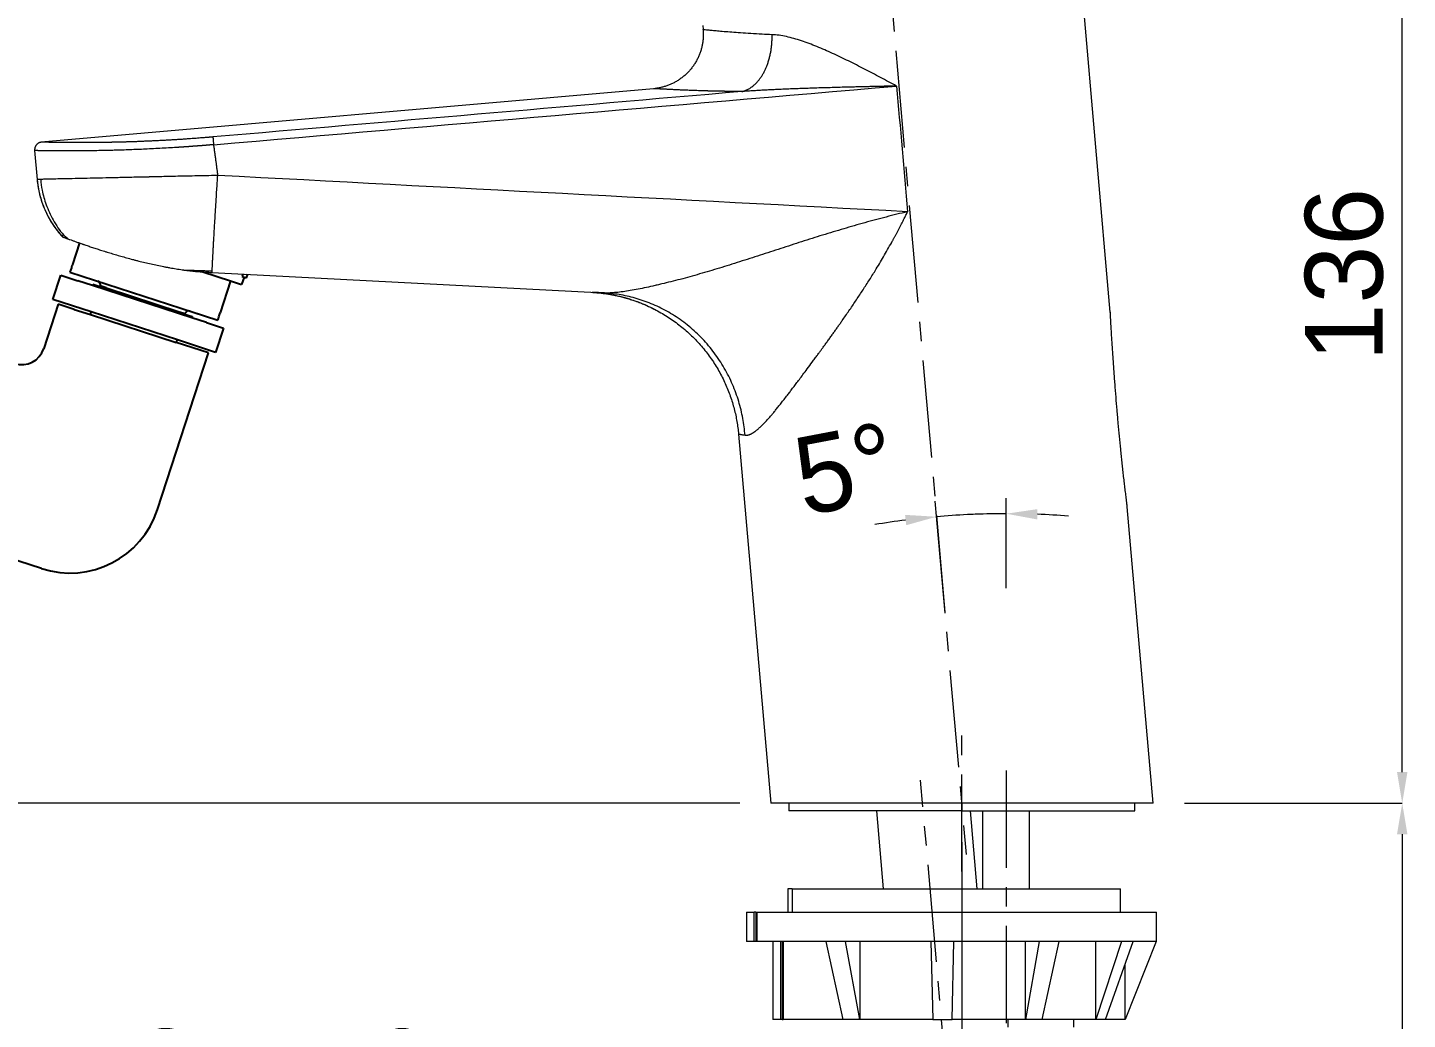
# Model space of a CAD drawing. Extents: x 0 to 790, y 0 to 579.
# Drawn here: x 370.3 to 547.8, y 254.8 to 382.4 of the extents above; entities that cross this region are included whole.
import ezdxf

# ---------------------------------------------------------------- set-up
doc = ezdxf.new("R2010")
doc.units = 0
doc.header["$LTSCALE"] = 10
doc.header["$MEASUREMENT"] = 0
doc.header["$PDMODE"] = 3
doc.header["$PDSIZE"] = -10
doc.linetypes.add('CENTER', pattern=[2, 1.25, -0.25, 0.25, -0.25])
doc.layers.get('0').update_dxf_attribs({"linetype": 'CONTINUOUS'})
doc.layers.get('DEFPOINTS').update_dxf_attribs({"linetype": 'CONTINUOUS'})
for name, color, linetype in [('1', 7, 'CONTINUOUS'), ('BODY', 7, 'CONTINUOUS'), ('THIN', 8, 'CONTINUOUS')]:
    doc.layers.add(name, color=color, linetype=linetype)
doc.styles.add('Daelim Dimension', font='')
doc.styles.get('Daelim Dimension').set_extended_font_data('나눔고딕')
doc.dimstyles.new('DEFAULT', dxfattribs={"dimscale": 2, "dimtxt": 2, "dimasz": 2, "dimexe": 0, "dimexo": 2, "dimgap": 1, "dimtad": 1, "dimdec": 0, "dimzin": 9, "dimdsep": 46, "dimtxsty": 'Daelim Dimension', "dimcen": 0.5, "dimclrd": 5, "dimclre": 5, "dimclrt": 256, "dimadec": 1, "dimazin": 0, "dimtfac": 1, "dimtdec": 0, "dimtix": 1, "dimtmove": 0, "dimatfit": 3, "dimfxl": 1, "dimtolj": 1, "dimtzin": 1, "dimlwd": 9, "dimlwe": 9, "dimarcsym": 0})

# ---------------------------------------------------------------- blocks, each defined once
blk = doc.blocks.new('*D2')
at = {"color": 5, "lineweight": 9, "ltscale": 0.5, "transparency": 16777216}
for p, q in [((323.24, 294.06), (323.24, 241.09)), ((490.51, 277.64), (490.51, 241.09)), ((327.24, 241.09), (486.51, 241.09))]:
    blk.add_line(p, q, dxfattribs=at)
at = {"color": 5, "ltscale": 0.5, "transparency": 16777216}
for points in [[(327.24, 241.76), (327.24, 240.42), (323.24, 241.09)], [(486.51, 241.76), (486.51, 240.42), (490.51, 241.09)]]:
    blk.add_solid(points, dxfattribs=at)
at = {"layer": 'DEFPOINTS', "color": 0, "ltscale": 0.5, "transparency": 16777216}
for p in [(323.24, 298.06), (490.51, 281.64), (490.51, 241.09)]:
    blk.add_point(p, dxfattribs=at)
at = {"color": 7, "ltscale": 0.5, "transparency": 16777216, "insert": (406.88, 248.53), "char_height": 10, "attachment_point": 5, "style": 'Daelim Dimension'}
blk.add_mtext('\\A1;84~167', dxfattribs=at)
blk = doc.blocks.new('*D3')
at = {"color": 5, "lineweight": 9, "ltscale": 0.5, "transparency": 16777216}
for p, q in [((294.47, 302.06), (294.47, 306.06)), ((319.24, 298.06), (294.47, 298.06)), ((294.47, 282.64), (294.47, 298.06)), ((461.92, 282.64), (294.47, 282.64)), ((294.47, 278.64), (294.47, 274.64))]:
    blk.add_line(p, q, dxfattribs=at)
at = {"color": 5, "ltscale": 0.5, "transparency": 16777216}
for points in [[(293.8, 302.06), (295.13, 302.06), (294.47, 298.06)], [(293.8, 278.64), (295.13, 278.64), (294.47, 282.64)]]:
    blk.add_solid(points, dxfattribs=at)
at = {"layer": 'DEFPOINTS', "color": 0, "ltscale": 0.5, "transparency": 16777216}
for p in [(294.47, 298.06), (323.24, 298.06), (465.92, 282.64)]:
    blk.add_point(p, dxfattribs=at)
at = {"color": 7, "ltscale": 0.5, "transparency": 16777216, "insert": (286.82, 290.35), "char_height": 10, "attachment_point": 5, "rotation": 90, "style": 'Daelim Dimension'}
blk.add_mtext('\\A1;15.5', dxfattribs=at)
blk = doc.blocks.new('*D5')
at = {"color": 5, "lineweight": 9, "ltscale": 0.5, "transparency": 16777216}
for p, q in [((506.21, 418.58), (547.13, 418.58)), ((547.13, 286.64), (547.13, 414.58)), ((519.11, 282.64), (547.13, 282.64))]:
    blk.add_line(p, q, dxfattribs=at)
at = {"color": 5, "ltscale": 0.5, "transparency": 16777216}
for points in [[(546.46, 414.58), (547.8, 414.58), (547.13, 418.58)], [(546.46, 286.64), (547.8, 286.64), (547.13, 282.64)]]:
    blk.add_solid(points, dxfattribs=at)
at = {"layer": 'DEFPOINTS', "color": 0, "ltscale": 0.5, "transparency": 16777216}
for p in [(502.21, 418.58), (547.13, 418.58), (515.11, 282.64)]:
    blk.add_point(p, dxfattribs=at)
at = {"color": 7, "ltscale": 0.5, "transparency": 16777216, "insert": (539.68, 350.61), "char_height": 10, "attachment_point": 5, "rotation": 90, "style": 'Daelim Dimension'}
blk.add_mtext('\\A1;136', dxfattribs=at)
blk = doc.blocks.new('*D1')
at = {"color": 5, "lineweight": 9, "ltscale": 0.5, "transparency": 16777216}
for p, q in [((519.11, 282.64), (547.13, 282.64)), ((547.13, 278.64), (547.13, 111.85)), ((519.11, 107.85), (547.13, 107.85))]:
    blk.add_line(p, q, dxfattribs=at)
at = {"color": 5, "ltscale": 0.5, "transparency": 16777216}
for points in [[(546.46, 278.64), (547.8, 278.64), (547.13, 282.64)], [(546.46, 111.85), (547.8, 111.85), (547.13, 107.85)]]:
    blk.add_solid(points, dxfattribs=at)
at = {"layer": 'DEFPOINTS', "color": 0, "ltscale": 0.5, "transparency": 16777216}
for p in [(515.11, 282.64), (515.11, 107.85), (547.13, 107.85)]:
    blk.add_point(p, dxfattribs=at)
at = {"color": 7, "ltscale": 0.5, "transparency": 16777216, "insert": (539.68, 195.24), "char_height": 10, "attachment_point": 5, "rotation": 90, "style": 'Daelim Dimension'}
blk.add_mtext('\\A1;375', dxfattribs=at)
blk = doc.blocks.new('*D6')
at = {"color": 5, "lineweight": 9, "ltscale": 0.5, "transparency": 16777216}
for p, q in [((488.33, 307.09), (487.07, 321.47)), ((496.21, 310.31), (496.21, 321.87))]:
    blk.add_line(p, q, dxfattribs=at)
for start, end in [(92.7763, 95), (92.2271, 92.7729), (90, 92.2237), (85.5492, 87.7729), (97.2271, 99.4508)]:
    blk.add_arc((496.21, 216.96), 102.91, start, end, dxfattribs=at)
at = {"color": 5, "ltscale": 0.5, "transparency": 16777216}
for points in [[(483.19, 319.72), (483.34, 318.39), (487.24, 319.48)], [(500.2, 319.13), (500.22, 320.46), (496.21, 319.87)]]:
    blk.add_solid(points, dxfattribs=at)
at = {"layer": 'DEFPOINTS', "color": 0, "ltscale": 0.5, "transparency": 16777216}
for p in [(493.22, 319.83), (496.21, 306.31), (488.68, 303.1), (488.75, 302.23), (496.21, 287.85)]:
    blk.add_point(p, dxfattribs=at)
at = {"color": 7, "ltscale": 0.5, "transparency": 16777216, "insert": (474.56, 330.6), "char_height": 10, "attachment_point": 2, "rotation": 10.7873, "style": 'Daelim Dimension'}
blk.add_mtext('\\A1;5°', dxfattribs=at)

msp = doc.modelspace()

# ---------------------------------------------------------------- linework, layer by layer
at = {"color": 7, "linetype": 'Continuous', "lineweight": 25}
for p, q in [((377, 354.69), (376.1, 351.9)), ((373.59, 347.41), (374.61, 350.53)), ((374.61, 350.53), (376.8, 349.82)), ((375.79, 350.95), (394.81, 344.77)), ((378.67, 349.21), (376.8, 349.82)), ((396.45, 349.81), (395.12, 345.72)), ((396.45, 349.81), (397.87, 349.35)), ((398.18, 350.3), (397.87, 349.35)), ((397.99, 350.57), (397.93, 350.38)), ((397.93, 350.38), (398.51, 350.19)), ((398.51, 350.19), (398.67, 350.66)), ((380.43, 348.91), (379.67, 349.16)), ((374.29, 346.82), (372.43, 341.11)), ((378.5, 345.82), (373.59, 347.41)), ((376.33, 346.15), (374.29, 346.82)), ((376.33, 346.15), (378.42, 345.47)), ((389.85, 345.85), (389.82, 345.75)), ((389.85, 345.85), (390.61, 345.61)), ((391.24, 345.93), (394.81, 344.77)), ((393.34, 344.45), (391.45, 345.06)), ((393.34, 344.45), (395.53, 343.74)), ((395.53, 343.74), (394.52, 340.62)), ((393.59, 340.54), (389.46, 341.89)), ((394.52, 340.62), (389.61, 342.21)), ((387.06, 320.43), (393.59, 340.54)), ((372.13, 312.82), (347.59, 320.79))]:
    msp.add_line(p, q, dxfattribs=at)
at = {"ltscale": 0.5}
for p, q in [((392.89, 350.96), (396.45, 349.81)), ((391.45, 345.06), (378.67, 349.21)), ((380.43, 348.91), (380.4, 348.81)), ((380.4, 348.81), (389.82, 345.75)), ((380.43, 348.91), (389.85, 345.85)), ((378.42, 345.47), (378.53, 345.81)), ((378.42, 345.47), (389.46, 341.89)), ((389.61, 342.21), (378.53, 345.81)), ((389.46, 341.89), (389.61, 342.21))]:
    msp.add_line(p, q, dxfattribs=at)
at = {"ltscale": 0.4}
for p, q in [((378.72, 349.36), (378.67, 349.21)), ((380.4, 348.81), (378.72, 349.36)), ((389.82, 345.75), (391.5, 345.21)), ((391.5, 345.21), (391.45, 345.06))]:
    msp.add_line(p, q, dxfattribs=at)
at = {"color": 7, "linetype": 'Continuous', "lineweight": 25}
for centre, radius, start, end in [((379.2, 349.31), 0.5, 342, 72), ((391.09, 345.45), 0.5, 72, 162), ((369.58, 342.04), 3, 252, 342), ((375.79, 324.09), 11.85, 252, 342)]:
    msp.add_arc(centre, radius, start, end, dxfattribs=at)
msp.add_open_spline([(376.1, 351.9), (376.03, 351.71), (375.98, 351.54), (375.87, 351.22), (375.83, 351.07), (375.79, 350.95)], degree=3, knots=[0, 0, 0, 0, 0.5, 0.5, 1, 1, 1, 1], dxfattribs=at)
msp.add_open_spline([(394.81, 344.77), (394.89, 345.02), (395, 345.35), (395.12, 345.72)], degree=3, dxfattribs=at)
at = {"layer": '1', "color": 7, "linetype": 'Continuous', "lineweight": 18}
for p, q in [((509.58, 345.77), (505.98, 386.92)), ((457.17, 382.65), (457.22, 382.12)), ((450.85, 374.53), (372.1, 367.64)), ((371.24, 366.56), (371.57, 362.85)), ((371.57, 362.85), (371.57, 362.85)), ((374.83, 355.47), (374.93, 355.79)), ((374.83, 355.47), (374.83, 355.47)), ((394.07, 350.9), (444.4, 348.26)), ((461.77, 330.11), (465.92, 282.64)), ((515.11, 282.64), (511.77, 320.75)), ((515.11, 282.64), (465.92, 282.64)), ((468.26, 282.64), (468.26, 281.64)), ((512.76, 281.64), (512.76, 282.64)), ((490.51, 281.64), (468.26, 281.64)), ((480.43, 271.64), (479.56, 281.64)), ((490.51, 281.64), (512.76, 281.64)), ((492.48, 271.64), (491.6, 281.64)), ((493.21, 271.64), (493.21, 281.64)), ((499.21, 271.64), (499.21, 281.64)), ((468.65, 271.64), (468.1, 271.64)), ((468.1, 271.64), (468.1, 268.64)), ((468.65, 271.64), (510.91, 271.64)), ((510.91, 268.64), (510.91, 271.64)), ((462.8, 268.64), (463.8, 268.64)), ((462.8, 268.64), (462.8, 264.84)), ((464.01, 268.64), (463.8, 268.64)), ((464.01, 268.64), (464.14, 268.64)), ((464.01, 268.64), (464.01, 264.84)), ((464.14, 268.64), (515.51, 268.64)), ((515.51, 264.84), (515.51, 268.64)), ((463.8, 264.84), (462.8, 264.84)), ((464.01, 264.84), (463.8, 264.84)), ((464.14, 264.84), (464.01, 264.84)), ((472.98, 264.84), (464.14, 264.84)), ((466.2, 264.84), (466.2, 254.84)), ((467.38, 264.84), (467.38, 254.84)), ((472.98, 264.84), (475.2, 254.84)), ((475.55, 264.84), (473.02, 264.84)), ((477.36, 254.84), (475.55, 264.84)), ((486.51, 264.84), (475.55, 264.84)), ((477.36, 264.84), (477.36, 254.84)), ((486.51, 264.84), (486.76, 254.84)), ((489.48, 264.84), (486.55, 264.84)), ((489.26, 254.84), (489.48, 264.84)), ((500.44, 264.84), (489.48, 264.84)), ((498.66, 254.84), (498.66, 264.84)), ((500.44, 264.84), (498.66, 254.84)), ((503.01, 264.84), (500.48, 264.84)), ((500.83, 254.84), (503.01, 264.84)), ((511.04, 264.84), (503.01, 264.84)), ((511.04, 264.84), (507.71, 254.84)), ((507.71, 254.84), (507.71, 264.84)), ((508.96, 254.84), (512.53, 264.84)), ((512.53, 264.84), (511.06, 264.84)), ((515.47, 264.84), (511.48, 254.84)), ((515.47, 264.84), (512.53, 264.84)), ((515.47, 264.84), (515.47, 264.83)), ((515.51, 264.84), (515.47, 264.84)), ((511.48, 254.84), (511.48, 261.9)), ((467.2, 254.84), (466.2, 254.84)), ((467.38, 254.84), (467.2, 254.84)), ((467.38, 254.84), (467.51, 254.84)), ((475.2, 254.84), (467.51, 254.84)), ((477.36, 254.84), (475.2, 254.84)), ((486.76, 254.84), (477.36, 254.84)), ((486.76, 254.84), (489.26, 254.84)), ((498.66, 254.84), (489.26, 254.84)), ((500.83, 254.84), (498.66, 254.84)), ((507.71, 254.84), (500.83, 254.84)), ((504.91, 253.84), (504.91, 254.84)), ((508.96, 254.84), (507.71, 254.84)), ((511.48, 254.84), (508.96, 254.84))]:
    msp.add_line(p, q, dxfattribs=at)
at = {"layer": '1', "color": 7, "linetype": 'Continuous', "lineweight": 13}
for p, q in [((490.51, 282.64), (490.51, 281.64)), ((468.65, 271.64), (468.65, 268.64)), ((463.8, 264.84), (463.8, 268.64)), ((464.14, 268.64), (464.14, 264.84)), ((467.2, 254.84), (467.2, 264.84)), ((467.51, 264.84), (467.51, 254.84)), ((496.41, 254.84), (496.41, 253.84))]:
    msp.add_line(p, q, dxfattribs=at)
at = {"layer": '1', "color": 7, "linetype": 'Continuous', "lineweight": 18}
for centre, major_axis, ratio, start_param, end_param in [((487.98, 196.25), (-15.45, 68.49), 0.331403, 6.261852, 6.263195), ((488.02, 195.76), (-0.01, 69.17), 0.398494, 0.053043, 0.054374), ((487.98, 195.93), (15.51, 68.82), 0.33063, 0.127548, 0.128881), ((488.89, 198.7), (23.77, 66.1), 0.181046, 0.119266, 0.120626)]:
    msp.add_ellipse(centre, major_axis=major_axis, ratio=ratio, start_param=start_param, end_param=end_param, dxfattribs=at)
for points, weights in [([(457.22, 382.12), (457.57, 378.03), (454.94, 374.89), (450.85, 374.53)], [1.17157295871, 0.94280902122, 0.942809013763, 1.17157293634]), ([(372.15, 367.65), (371.57, 367.6), (371.19, 367.15), (371.24, 366.56)], [1.17119826855, 0.942827498289, 0.942933960091, 1.17151765395]), ([(442.89, 348.34), (445.15, 348.22), (447.41, 347.72), (449.57, 346.82)], [1.13878161969, 1.09259700806, 1.05793959842, 1.03480939078]), ([(445.38, 348.18), (445.29, 348.19), (445.21, 348.2), (445.12, 348.21)], [1.12015390436, 1.12188274371, 1.12363023968, 1.12539639224]), ([(445.38, 348.18), (445.29, 348.19), (445.21, 348.2), (445.12, 348.21)], [1.12015684135, 1.12188570051, 1.12363321624, 1.12539938856]), ([(449.71, 346.75), (456.79, 343.72), (461.12, 337.51), (461.77, 330.11)], [1.03331723742, 0.965444384989, 1.00127289979, 1.14080278181])]:
    msp.add_rational_spline(points, weights, degree=3, dxfattribs=at)
at = {"layer": '1', "color": 7, "linetype": 'Continuous', "lineweight": 13}
for points, knots in [([(466.08, 381.47), (465.65, 381.49), (464.7, 381.53), (463.34, 381.61), (462.03, 381.69), (460.88, 381.78), (459.89, 381.86), (459.05, 381.93), (458.37, 382), (457.84, 382.05), (457.46, 382.09), (457.26, 382.11), (457.22, 382.12), (457.22, 382.12)], [0, 0, 0, 0, 0.078692, 0.178183, 0.274917, 0.369672, 0.463225, 0.556142, 0.647954, 0.738463, 0.829937, 0.923057, 1, 1, 1, 1]), ([(482.1, 374.87), (481.75, 375.05), (481.41, 375.24), (480.72, 375.6), (480.37, 375.79), (479.34, 376.33), (478.65, 376.7), (477.28, 377.4), (476.59, 377.75), (475.22, 378.43), (474.54, 378.75), (473.53, 379.22), (473.19, 379.37), (472.52, 379.67), (472.18, 379.81), (471.52, 380.08), (471.18, 380.21), (470.52, 380.46), (470.19, 380.57), (469.54, 380.79), (469.21, 380.89), (468.57, 381.07), (468.25, 381.15), (467.61, 381.29), (467.3, 381.35), (466.68, 381.43), (466.38, 381.46), (466.08, 381.47)], [0, 0, 0, 0, 0.0625, 0.0625, 0.125, 0.125, 0.25, 0.25, 0.375, 0.375, 0.5, 0.5, 0.5625, 0.5625, 0.625, 0.625, 0.6875, 0.6875, 0.75, 0.75, 0.8125, 0.8125, 0.875, 0.875, 0.9375, 0.9375, 1, 1, 1, 1]), ([(462.21, 374.16), (462.18, 374.16), (462.13, 374.16), (462.06, 374.16), (461.99, 374.16), (461.92, 374.16), (461.85, 374.16), (461.78, 374.16), (461.71, 374.16), (461.64, 374.16), (461.57, 374.16), (461.5, 374.16), (461.43, 374.16), (461.36, 374.16), (461.3, 374.17), (461.23, 374.17), (461.16, 374.17), (461.09, 374.17), (461.02, 374.17), (460.95, 374.17), (460.89, 374.17), (460.82, 374.17), (460.75, 374.17), (460.68, 374.17), (460.62, 374.17), (460.55, 374.18), (460.48, 374.18), (460.42, 374.18), (460.35, 374.18), (460.29, 374.18), (460.22, 374.18), (460.16, 374.18), (460.09, 374.18), (460.02, 374.18), (459.96, 374.19), (459.89, 374.19), (459.83, 374.19), (459.77, 374.19), (459.7, 374.19), (459.64, 374.19), (459.57, 374.19), (459.51, 374.19), (459.45, 374.19), (459.38, 374.2), (459.32, 374.2), (459.26, 374.2), (459.2, 374.2), (459.13, 374.2), (459.07, 374.2), (459.01, 374.2), (458.95, 374.21), (458.89, 374.21), (458.82, 374.21), (458.76, 374.21), (458.7, 374.21), (458.64, 374.21), (458.58, 374.21), (458.52, 374.22), (458.46, 374.22), (458.4, 374.22), (458.34, 374.22), (458.28, 374.22), (458.22, 374.22), (458.16, 374.22), (458.1, 374.23), (458.04, 374.23), (457.98, 374.23), (457.92, 374.23), (457.87, 374.23), (457.81, 374.23), (457.75, 374.24), (457.69, 374.24), (457.64, 374.24), (457.58, 374.24), (457.52, 374.24), (457.46, 374.24), (457.29, 374.25), (457, 374.26), (456.61, 374.27), (456.23, 374.28), (455.88, 374.29), (455.56, 374.31), (455.26, 374.32), (454.98, 374.33), (454.7, 374.34), (454.43, 374.35), (454.17, 374.36), (453.92, 374.37), (453.68, 374.38), (453.45, 374.4), (453.22, 374.41), (453.01, 374.42), (452.8, 374.43), (452.6, 374.44), (452.42, 374.45), (452.24, 374.46), (452.07, 374.46), (451.91, 374.47), (451.77, 374.48), (451.61, 374.49), (451.45, 374.5), (451.29, 374.51), (451.16, 374.51), (451.08, 374.52), (451.03, 374.52), (451.01, 374.52), (450.99, 374.52), (450.98, 374.52), (450.96, 374.53), (450.95, 374.53), (450.94, 374.53), (450.92, 374.53), (450.91, 374.53), (450.9, 374.53), (450.89, 374.53), (450.88, 374.53), (450.88, 374.53), (450.87, 374.53), (450.86, 374.53), (450.86, 374.53), (450.86, 374.53), (450.85, 374.53), (450.85, 374.53), (450.85, 374.53), (450.85, 374.53)], [0, 0, 0, 0, 0.003407, 0.006813, 0.010218, 0.013621, 0.017023, 0.020424, 0.023823, 0.027222, 0.030619, 0.034016, 0.037411, 0.040805, 0.044199, 0.047591, 0.050982, 0.054373, 0.057762, 0.061151, 0.064539, 0.067926, 0.071312, 0.074697, 0.078082, 0.081466, 0.08485, 0.088233, 0.091615, 0.094996, 0.098378, 0.101758, 0.105138, 0.108518, 0.111897, 0.115276, 0.118654, 0.122033, 0.12541, 0.128788, 0.132165, 0.135542, 0.138919, 0.142296, 0.145672, 0.149049, 0.152425, 0.155801, 0.159178, 0.162554, 0.16593, 0.169307, 0.172683, 0.17606, 0.179436, 0.182813, 0.186191, 0.189568, 0.192946, 0.196324, 0.199702, 0.20308, 0.206459, 0.209839, 0.213219, 0.216599, 0.21998, 0.223361, 0.226743, 0.230126, 0.233509, 0.236892, 0.240277, 0.243662, 0.247048, 0.250434, 0.253822, 0.278168, 0.302496, 0.326816, 0.351139, 0.371849, 0.39253, 0.413189, 0.433834, 0.454472, 0.475111, 0.495756, 0.516638, 0.537504, 0.558361, 0.579215, 0.600073, 0.620943, 0.642105, 0.663227, 0.684318, 0.705384, 0.726435, 0.747477, 0.778972, 0.810458, 0.841959, 0.873501, 0.879829, 0.886154, 0.892479, 0.898802, 0.905124, 0.911446, 0.917767, 0.924088, 0.930409, 0.936731, 0.943052, 0.949375, 0.955698, 0.962022, 0.968347, 0.974674, 0.981002, 0.987333, 0.993665, 1, 1, 1, 1]), ([(482.1, 374.87), (482.02, 374.87), (481.86, 374.86), (481.62, 374.86), (481.37, 374.85), (481.13, 374.85), (480.89, 374.84), (480.64, 374.84), (480.4, 374.83), (480.15, 374.82), (479.91, 374.82), (479.66, 374.81), (479.42, 374.81), (479.17, 374.8), (478.92, 374.8), (478.67, 374.79), (478.36, 374.78), (477.98, 374.77), (477.5, 374.76), (476.97, 374.75), (476.39, 374.73), (475.77, 374.72), (474.99, 374.7), (474.07, 374.67), (473.06, 374.64), (472.1, 374.62), (471.19, 374.59), (470.46, 374.56), (469.88, 374.54), (469.46, 374.53), (469.05, 374.51), (468.64, 374.5), (468.24, 374.48), (467.85, 374.47), (467.46, 374.45), (467.08, 374.43), (466.71, 374.42), (466.34, 374.4), (465.98, 374.38), (465.63, 374.36), (465.28, 374.35), (464.94, 374.33), (464.61, 374.31), (464.29, 374.29), (463.97, 374.27), (463.66, 374.26), (463.35, 374.24), (463.06, 374.22), (462.77, 374.2), (462.48, 374.18), (462.3, 374.16), (462.21, 374.16)], [0, 0, 0, 0, 0.012123, 0.02427, 0.03644, 0.048632, 0.060848, 0.073087, 0.085349, 0.097634, 0.109942, 0.122274, 0.134628, 0.147006, 0.159406, 0.17183, 0.184277, 0.205984, 0.230077, 0.256557, 0.285423, 0.316674, 0.350312, 0.403425, 0.454115, 0.502382, 0.548226, 0.591647, 0.613174, 0.634358, 0.655199, 0.675696, 0.695851, 0.715663, 0.735131, 0.754257, 0.77304, 0.791479, 0.809576, 0.82733, 0.844741, 0.861809, 0.878534, 0.894917, 0.910957, 0.926654, 0.942008, 0.95702, 0.971689, 0.986016, 1, 1, 1, 1]), ([(394.18, 368.32), (394.18, 368.31), (394.18, 368.3), (394.18, 368.26), (394.18, 368.24), (394.18, 368.18), (394.19, 368.15), (394.19, 368.08), (394.19, 368.03), (394.2, 367.94), (394.2, 367.89), (394.21, 367.79), (394.22, 367.74), (394.23, 367.62), (394.23, 367.56), (394.24, 367.45), (394.25, 367.39), (394.25, 367.32)], [0, 0, 0, 0, 0.125, 0.125, 0.25, 0.25, 0.375, 0.375, 0.5, 0.5, 0.625, 0.625, 0.75, 0.75, 0.875, 0.875, 1, 1, 1, 1]), ([(394.25, 367.32), (394.23, 367.32), (394.18, 367.32), (394.1, 367.31), (394.02, 367.31), (393.95, 367.3), (393.87, 367.29), (393.79, 367.29), (393.72, 367.28), (393.64, 367.27), (393.56, 367.27), (393.49, 367.26), (393.41, 367.25), (393.33, 367.25), (393.26, 367.24), (393.18, 367.24), (393.1, 367.23), (393.03, 367.22), (392.95, 367.22), (392.87, 367.21), (392.79, 367.2), (392.72, 367.2), (392.64, 367.19), (392.56, 367.19), (392.49, 367.18), (392.41, 367.17), (392.33, 367.17), (392.25, 367.16), (392.18, 367.16), (392.1, 367.15), (392.02, 367.14), (391.95, 367.14), (391.87, 367.13), (391.79, 367.13), (391.71, 367.12), (391.64, 367.12), (391.56, 367.11), (391.48, 367.1), (391.4, 367.1), (391.33, 367.09), (391.25, 367.09), (391.17, 367.08), (391.09, 367.08), (391.02, 367.07), (390.94, 367.06), (390.86, 367.06), (390.78, 367.05), (390.71, 367.05), (390.63, 367.04), (390.55, 367.04), (390.47, 367.03), (390.4, 367.03), (390.32, 367.02), (390.24, 367.02), (390.16, 367.01), (390.08, 367.01), (390.01, 367), (389.93, 367), (389.85, 366.99), (389.44, 366.96), (388.7, 366.92), (387.63, 366.86), (386.54, 366.8), (385.5, 366.75), (384.49, 366.7), (383.5, 366.67), (382.49, 366.63), (381.59, 366.61), (380.74, 366.58), (379.92, 366.57), (378.97, 366.55), (378.13, 366.54), (377.43, 366.53), (376.92, 366.53), (376.47, 366.52), (376.06, 366.52), (375.71, 366.52), (375.4, 366.52), (375.02, 366.52), (374.6, 366.52), (374.12, 366.53), (373.7, 366.53), (373.33, 366.53), (372.94, 366.54), (372.57, 366.54), (372.21, 366.55), (371.92, 366.55), (371.75, 366.55), (371.66, 366.56), (371.63, 366.56), (371.6, 366.56), (371.58, 366.56), (371.55, 366.56), (371.53, 366.56), (371.51, 366.56), (371.49, 366.56), (371.46, 366.56), (371.44, 366.56), (371.43, 366.56), (371.41, 366.56), (371.39, 366.56), (371.38, 366.56), (371.36, 366.56), (371.35, 366.56), (371.33, 366.56), (371.32, 366.56), (371.31, 366.56), (371.3, 366.56), (371.29, 366.56), (371.28, 366.56), (371.27, 366.56), (371.27, 366.56), (371.26, 366.56), (371.26, 366.56), (371.25, 366.56), (371.25, 366.56), (371.25, 366.56), (371.24, 366.56), (371.24, 366.56), (371.24, 366.56)], [0, 0, 0, 0, 0.00211, 0.00422, 0.006333, 0.008447, 0.010562, 0.012678, 0.014796, 0.016915, 0.019036, 0.021158, 0.023282, 0.025406, 0.027533, 0.02966, 0.031789, 0.03392, 0.036052, 0.038185, 0.04032, 0.042456, 0.044593, 0.046732, 0.048872, 0.051014, 0.053157, 0.055301, 0.057447, 0.059594, 0.061742, 0.063892, 0.066044, 0.068197, 0.070351, 0.072506, 0.074663, 0.076822, 0.078982, 0.081143, 0.083305, 0.085469, 0.087635, 0.089801, 0.09197, 0.094139, 0.09631, 0.098483, 0.100656, 0.102831, 0.105008, 0.107186, 0.109365, 0.111546, 0.113728, 0.115912, 0.118097, 0.120284, 0.122471, 0.124661, 0.154806, 0.185663, 0.217231, 0.249511, 0.278406, 0.308898, 0.340986, 0.374671, 0.397573, 0.426102, 0.460257, 0.500037, 0.522629, 0.543658, 0.563127, 0.581034, 0.59738, 0.612164, 0.625387, 0.652313, 0.678287, 0.70331, 0.727382, 0.750504, 0.782708, 0.814246, 0.845119, 0.875327, 0.879407, 0.883483, 0.887555, 0.891623, 0.895687, 0.899748, 0.903804, 0.907857, 0.911905, 0.91595, 0.919991, 0.924028, 0.928062, 0.932091, 0.936116, 0.940138, 0.944156, 0.94817, 0.95218, 0.956186, 0.960188, 0.964187, 0.968181, 0.972172, 0.976159, 0.980142, 0.984121, 0.988097, 0.992068, 0.996036, 1, 1, 1, 1]), ([(372.01, 362.86), (372.01, 362.86), (372, 362.86), (371.98, 362.86), (371.95, 362.86), (371.92, 362.86), (371.9, 362.86), (371.87, 362.86), (371.85, 362.86), (371.83, 362.86), (371.81, 362.86), (371.78, 362.86), (371.77, 362.86), (371.75, 362.86), (371.73, 362.86), (371.71, 362.86), (371.7, 362.86), (371.68, 362.86), (371.67, 362.85), (371.65, 362.85), (371.64, 362.85), (371.63, 362.85), (371.62, 362.85), (371.61, 362.85), (371.6, 362.85), (371.6, 362.85), (371.59, 362.85), (371.58, 362.85), (371.58, 362.85), (371.57, 362.85), (371.57, 362.85), (371.57, 362.85), (371.57, 362.85), (371.57, 362.85)], [0, 0, 0, 0, 0.010258, 0.0437, 0.07711, 0.110489, 0.143837, 0.177154, 0.21044, 0.243695, 0.276919, 0.310112, 0.343274, 0.376404, 0.409504, 0.442573, 0.47561, 0.508617, 0.541593, 0.574537, 0.607451, 0.640334, 0.673186, 0.706006, 0.738796, 0.771555, 0.804283, 0.83698, 0.869646, 0.902281, 0.934885, 0.967458, 1, 1, 1, 1]), ([(394.79, 363.37), (394.26, 363.35), (393.75, 363.34), (392.76, 363.32), (392.29, 363.31), (391.38, 363.29), (390.95, 363.29), (390.13, 363.27), (389.74, 363.26), (389, 363.24), (388.66, 363.24), (388, 363.22), (387.69, 363.21), (387.12, 363.2), (386.85, 363.19), (386.48, 363.19), (386.36, 363.18), (386.19, 363.18), (386.1, 363.18), (386.01, 363.18), (385.96, 363.17), (385.94, 363.17), (385.92, 363.17), (385.92, 363.17), (385.92, 363.17), (385.91, 363.17), (385.91, 363.17), (385.91, 363.17), (385.91, 363.17), (385.91, 363.17), (385.91, 363.17), (385.15, 363.16), (384.42, 363.14), (383.03, 363.11), (382.37, 363.09), (381.12, 363.07), (380.53, 363.05), (379.69, 363.03), (379.42, 363.03), (379.02, 363.02), (378.83, 363.02), (378.61, 363.01), (378.5, 363.01), (378.45, 363.01), (378.42, 363.01), (378.41, 363.01), (378.4, 363.01), (378.4, 363.01), (378.4, 363.01), (378.4, 363.01), (378.4, 363.01), (378.4, 363.01), (377.83, 362.99), (377.3, 362.98), (376.31, 362.96), (375.84, 362.95), (374.99, 362.93), (374.59, 362.92), (373.88, 362.91), (373.56, 362.9), (372.99, 362.89), (372.74, 362.88), (372.32, 362.87), (372.15, 362.87), (372.01, 362.86)], [0, 0, 0, 0, 0.035802, 0.035802, 0.071604, 0.071604, 0.107406, 0.107406, 0.143207, 0.143207, 0.179009, 0.179009, 0.214811, 0.214811, 0.250613, 0.250613, 0.268514, 0.268514, 0.277465, 0.28194, 0.284177, 0.285296, 0.285856, 0.286135, 0.286275, 0.286345, 0.28638, 0.286397, 0.286406, 0.286406, 0.286415, 0.286415, 0.358019, 0.358019, 0.429622, 0.429622, 0.501226, 0.501226, 0.537028, 0.537028, 0.554929, 0.563879, 0.568355, 0.570592, 0.571711, 0.572271, 0.57255, 0.57269, 0.57276, 0.572795, 0.572795, 0.57283, 0.57283, 0.644434, 0.644434, 0.716037, 0.716037, 0.787641, 0.787641, 0.859245, 0.859245, 0.930849, 0.930849, 1, 1, 1, 1]), ([(483.51, 358.7), (482.6, 358.49), (481.68, 358.26), (479.85, 357.79), (478.94, 357.54), (477.11, 357.04), (476.2, 356.78), (474.39, 356.24), (473.48, 355.97), (471.68, 355.41), (470.78, 355.12), (468.98, 354.55), (468.09, 354.26), (466.31, 353.68), (465.42, 353.39), (463.66, 352.82), (462.78, 352.54), (461.04, 351.99), (460.17, 351.71), (458.46, 351.19), (457.61, 350.94), (455.93, 350.46), (455.1, 350.23), (453.88, 349.9), (453.48, 349.8), (452.68, 349.6), (452.09, 349.46), (451.51, 349.32), (451.13, 349.23), (450.56, 349.1), (450.01, 348.98), (449.29, 348.83), (448.94, 348.77), (448.26, 348.64), (447.93, 348.58), (447.29, 348.48), (446.99, 348.43), (446.39, 348.35), (446.11, 348.32), (445.57, 348.28), (445.32, 348.26), (445.03, 348.25), (444.98, 348.25), (444.93, 348.25)], [0, 0, 0, 0, 0.06408, 0.06408, 0.12816, 0.12816, 0.19224, 0.19224, 0.25632, 0.25632, 0.3204, 0.3204, 0.38448, 0.38448, 0.44856, 0.44856, 0.51264, 0.51264, 0.57672, 0.57672, 0.6408, 0.6408, 0.70488, 0.70488, 0.73692, 0.73692, 0.76896, 0.78498, 0.78498, 0.801, 0.83304, 0.83304, 0.86508, 0.86508, 0.89712, 0.89712, 0.92916, 0.92916, 0.9612, 0.9612, 0.99324, 0.99324, 1, 1, 1, 1]), ([(462.61, 329.97), (462.61, 329.97), (462.62, 329.97), (462.64, 329.97), (462.65, 329.97), (462.67, 329.97), (462.68, 329.96), (462.69, 329.96), (462.71, 329.96), (462.72, 329.96), (462.74, 329.96), (462.75, 329.96), (462.77, 329.96), (462.79, 329.96), (462.8, 329.96), (462.82, 329.97), (462.83, 329.97), (462.85, 329.97), (462.87, 329.97), (462.88, 329.97), (462.9, 329.98), (462.91, 329.98), (462.93, 329.98), (462.95, 329.98), (462.96, 329.99), (462.98, 329.99), (463, 330), (463.02, 330), (463.03, 330), (463.05, 330.01), (463.07, 330.01), (463.09, 330.02), (463.1, 330.03), (463.12, 330.03), (463.14, 330.04), (463.16, 330.04), (463.18, 330.05), (463.19, 330.06), (463.21, 330.07), (463.23, 330.07), (463.25, 330.08), (463.27, 330.09), (463.29, 330.1), (463.31, 330.11), (463.33, 330.12), (463.35, 330.12), (463.37, 330.13), (463.46, 330.18), (463.63, 330.28), (463.89, 330.45), (464.17, 330.67), (464.48, 330.94), (464.81, 331.25), (465.17, 331.62), (465.58, 332.06), (465.96, 332.49), (466.31, 332.91), (466.63, 333.31), (466.98, 333.74), (467.35, 334.21), (467.74, 334.71), (468.12, 335.2), (468.48, 335.67), (468.82, 336.12), (469.2, 336.62), (469.61, 337.16), (470.08, 337.79), (470.63, 338.52), (471.15, 339.22), (471.59, 339.82), (471.9, 340.25), (472.19, 340.64), (472.44, 340.98), (472.66, 341.28), (472.84, 341.53), (472.99, 341.73), (473.18, 341.99), (473.42, 342.33), (473.72, 342.75), (474.02, 343.16), (474.3, 343.56), (474.58, 343.96), (474.85, 344.34), (475.32, 345), (475.98, 345.95), (476.84, 347.22), (477.68, 348.5), (478.52, 349.8), (479.26, 350.97), (479.89, 352.02), (480.42, 352.92), (480.95, 353.84), (481.32, 354.5), (481.54, 354.89), (481.61, 355.02), (481.68, 355.15), (481.76, 355.29), (481.83, 355.43), (481.91, 355.57), (481.99, 355.72), (482.07, 355.88), (482.16, 356.03), (482.24, 356.2), (482.33, 356.36), (482.42, 356.53), (482.51, 356.71), (482.6, 356.89), (482.7, 357.07), (482.8, 357.26), (482.89, 357.45), (482.99, 357.65), (483.09, 357.85), (483.2, 358.06), (483.3, 358.27), (483.41, 358.49), (483.48, 358.63), (483.51, 358.7)], [0, 0, 0, 0, 0.001253, 0.002509, 0.003766, 0.005025, 0.006287, 0.00755, 0.008815, 0.010083, 0.011352, 0.012623, 0.013897, 0.015172, 0.01645, 0.01773, 0.019012, 0.020296, 0.021582, 0.02287, 0.024161, 0.025453, 0.026748, 0.028045, 0.029344, 0.030646, 0.031949, 0.033255, 0.034563, 0.035874, 0.037186, 0.038501, 0.039819, 0.041138, 0.04246, 0.043784, 0.045111, 0.04644, 0.047771, 0.049105, 0.050441, 0.051779, 0.05312, 0.054463, 0.055809, 0.057157, 0.058508, 0.059861, 0.075716, 0.092205, 0.109348, 0.127164, 0.14579, 0.165677, 0.186858, 0.209346, 0.224561, 0.240665, 0.25766, 0.275541, 0.294307, 0.313974, 0.32875, 0.3446, 0.361522, 0.379515, 0.3999, 0.42414, 0.452258, 0.467345, 0.480973, 0.493135, 0.503829, 0.513051, 0.5208, 0.527075, 0.531876, 0.544955, 0.557699, 0.570107, 0.582176, 0.593906, 0.605296, 0.616347, 0.652629, 0.688988, 0.725404, 0.761867, 0.798363, 0.822869, 0.847466, 0.872152, 0.896923, 0.900193, 0.903573, 0.907064, 0.910665, 0.914377, 0.918199, 0.922132, 0.926175, 0.930328, 0.934592, 0.938965, 0.943448, 0.948042, 0.952745, 0.957558, 0.96248, 0.967512, 0.972654, 0.977904, 0.983265, 0.988734, 0.994313, 1, 1, 1, 1]), ([(461.77, 330.11), (461.77, 330.11), (461.77, 330.11), (461.82, 330.1), (461.9, 330.09), (462.02, 330.07), (462.18, 330.04), (462.38, 330.01), (462.53, 329.99), (462.61, 329.97)], [0, 0, 0, 0, 0.110846, 0.259674, 0.408618, 0.557676, 0.706843, 0.856024, 1, 1, 1, 1])]:
    msp.add_open_spline(points, degree=3, knots=knots, dxfattribs=at)
for points, weights in [([(462.21, 374.16), (464.64, 374.71), (466.19, 377.69), (466.08, 381.47)], [1.13161551796, 0.943690534316, 0.957009674608, 1.17157293884]), ([(462.61, 329.97), (461.83, 339.96), (455.07, 347.16), (445.38, 348.18)], [1.14080288015, 0.960220388213, 0.953338372216, 1.12015683216])]:
    msp.add_rational_spline(points, weights, degree=3, dxfattribs=at)
for points in [[(394.25, 367.32), (423.53, 369.84), (452.82, 372.35), (482.1, 374.87)], [(482.1, 374.87), (482.57, 369.48), (483.04, 364.09), (483.51, 358.7)], [(462.21, 374.16), (439.53, 372.21), (416.85, 370.26), (394.18, 368.32)], [(483.51, 358.7), (453.94, 360.26), (424.37, 361.81), (394.79, 363.37)]]:
    msp.add_open_spline(points, degree=3, dxfattribs=at)
at = {"layer": '1', "color": 7, "linetype": 'Continuous', "lineweight": 18}
for points, knots in [([(394.18, 368.32), (394.15, 368.31), (394.1, 368.31), (394.03, 368.3), (393.96, 368.3), (393.88, 368.29), (393.81, 368.28), (393.73, 368.28), (393.66, 368.27), (393.59, 368.27), (393.51, 368.26), (393.44, 368.25), (393.36, 368.25), (393.23, 368.24), (393.03, 368.22), (392.73, 368.2), (392.38, 368.17), (392.04, 368.14), (391.74, 368.12), (391.44, 368.1), (391.08, 368.07), (390.69, 368.05), (390.35, 368.02), (390.1, 368.01), (389.9, 367.99), (389.7, 367.98), (389.46, 367.97), (389.17, 367.95), (388.88, 367.93), (388.63, 367.92), (388.39, 367.9), (388.15, 367.89), (387.91, 367.88), (387.64, 367.86), (387.34, 367.85), (387.08, 367.83), (386.9, 367.82), (386.79, 367.82), (386.66, 367.81), (386.53, 367.81), (386.36, 367.8), (386.15, 367.79), (385.9, 367.78), (385.65, 367.77), (385.38, 367.76), (385.11, 367.74), (384.84, 367.73), (384.58, 367.72), (384.31, 367.71), (383.95, 367.7), (383.62, 367.69), (383.34, 367.68), (383.19, 367.68), (383.05, 367.67), (382.91, 367.67), (382.78, 367.67), (382.65, 367.66), (382.49, 367.66), (382.28, 367.65), (382.09, 367.65), (381.93, 367.64), (381.84, 367.64), (381.75, 367.64), (381.67, 367.64), (381.6, 367.64), (381.54, 367.63), (381.48, 367.63), (381.42, 367.63), (381.37, 367.63), (381.3, 367.63), (381.24, 367.63), (381.17, 367.63), (381.09, 367.62), (381, 367.62), (380.9, 367.62), (380.81, 367.62), (380.72, 367.62), (380.61, 367.62), (380.46, 367.61), (380.24, 367.61), (380, 367.61), (379.81, 367.6), (379.69, 367.6), (379.61, 367.6), (379.51, 367.6), (379.42, 367.6), (379.32, 367.6), (379.22, 367.6), (379.1, 367.6), (378.96, 367.59), (378.8, 367.59), (378.66, 367.59), (378.54, 367.59), (378.43, 367.59), (378.3, 367.59), (378.16, 367.59), (378, 367.59), (377.73, 367.59), (377.43, 367.59), (377.15, 367.59), (376.97, 367.59), (376.85, 367.59), (376.73, 367.59), (376.62, 367.59), (376.52, 367.59), (376.4, 367.59), (376.26, 367.59), (376.1, 367.59), (375.94, 367.59), (375.75, 367.59), (375.51, 367.59), (375.24, 367.59), (374.98, 367.6), (374.74, 367.6), (374.51, 367.6), (374.33, 367.6), (374.19, 367.61), (374.11, 367.61), (374.01, 367.61), (373.83, 367.61), (373.56, 367.62), (373.33, 367.62), (373.19, 367.62), (373.14, 367.62), (373.09, 367.63), (373.05, 367.63), (372.98, 367.63), (372.89, 367.63), (372.8, 367.63), (372.73, 367.63), (372.67, 367.63), (372.61, 367.64), (372.56, 367.64), (372.51, 367.64), (372.47, 367.64), (372.43, 367.64), (372.41, 367.64), (372.4, 367.64), (372.39, 367.64), (372.37, 367.64), (372.35, 367.64), (372.32, 367.64), (372.29, 367.64), (372.26, 367.64), (372.25, 367.64), (372.24, 367.64), (372.22, 367.64), (372.21, 367.65), (372.2, 367.65), (372.19, 367.65), (372.18, 367.65), (372.18, 367.65), (372.17, 367.65), (372.16, 367.65), (372.16, 367.65), (372.16, 367.65), (372.15, 367.65), (372.15, 367.65), (372.15, 367.65), (372.15, 367.65)], [0, 0, 0, 0, 0.002132, 0.004264, 0.006395, 0.008527, 0.010658, 0.01279, 0.014922, 0.017053, 0.019184, 0.021316, 0.023447, 0.025578, 0.032739, 0.041363, 0.05145, 0.062439, 0.071229, 0.077822, 0.088627, 0.102787, 0.111259, 0.118701, 0.125112, 0.12889, 0.136084, 0.146694, 0.15425, 0.161648, 0.16889, 0.17611, 0.183326, 0.190536, 0.200618, 0.210704, 0.213795, 0.217235, 0.221025, 0.225165, 0.229655, 0.236908, 0.244519, 0.252489, 0.260817, 0.269503, 0.278507, 0.286692, 0.294057, 0.304482, 0.321966, 0.327105, 0.332054, 0.336812, 0.34138, 0.345757, 0.349944, 0.354765, 0.361851, 0.371204, 0.374708, 0.37802, 0.381139, 0.384065, 0.386271, 0.3884, 0.390454, 0.392432, 0.394572, 0.396712, 0.398852, 0.400991, 0.404437, 0.407857, 0.411251, 0.414618, 0.417461, 0.421619, 0.427093, 0.433882, 0.446153, 0.453553, 0.456082, 0.459753, 0.463444, 0.467155, 0.470886, 0.474636, 0.478407, 0.485055, 0.491681, 0.498287, 0.50199, 0.506466, 0.511715, 0.517736, 0.52453, 0.532097, 0.551729, 0.564219, 0.57042, 0.576295, 0.581846, 0.587072, 0.591974, 0.596551, 0.604732, 0.612733, 0.620556, 0.628199, 0.643265, 0.658334, 0.673406, 0.688481, 0.702556, 0.716628, 0.723478, 0.730311, 0.734727, 0.744033, 0.77072, 0.79741, 0.803678, 0.809932, 0.812523, 0.816499, 0.82186, 0.836504, 0.845828, 0.853756, 0.861685, 0.869614, 0.877543, 0.885473, 0.893403, 0.898476, 0.903521, 0.904894, 0.906857, 0.909408, 0.912547, 0.922628, 0.931229, 0.935697, 0.940164, 0.94463, 0.949096, 0.95356, 0.958024, 0.962487, 0.966949, 0.969507, 0.975346, 0.979825, 0.983485, 0.987281, 0.991299, 0.995539, 1, 1, 1, 1]), ([(372.01, 362.86), (372.01, 362.86), (372, 362.86), (371.86, 362.86), (371.75, 362.86), (371.61, 362.85), (371.57, 362.85), (371.57, 362.85)], [0, 0, 0, 0, 0.016837, 0.016837, 0.508418, 0.508418, 1, 1, 1, 1]), ([(371.57, 362.85), (371.65, 361.88), (372.06, 359.89), (373.29, 357.35), (374.37, 355.97), (374.83, 355.47)], [0, 0, 0, 0, 0.381523, 0.763079, 1, 1, 1, 1]), ([(371.57, 362.85), (371.62, 362.22), (371.78, 361.25), (372.07, 360.28), (372.28, 359.63), (372.41, 359.31), (372.82, 358.36), (373.15, 357.74), (373.91, 356.56), (374.35, 356), (374.83, 355.47)], [0, 0, 0, 0, 0.25, 0.375, 0.375, 0.5, 0.5, 0.75, 0.75, 1, 1, 1, 1]), ([(372.03, 362.86), (372.06, 362.39), (372.2, 361.29), (372.7, 359.52), (373.62, 357.58), (374.56, 356.11), (375.28, 355.43), (375.45, 355.28)], [0, 0, 0, 0, 0.164481, 0.391591, 0.645028, 0.921903, 1, 1, 1, 1]), ([(394.07, 350.9), (394.07, 350.9), (394.07, 350.9), (394.07, 350.91), (394.07, 350.92), (394.07, 350.94), (394.07, 350.96), (394.07, 351.01), (394.07, 351.05), (394.08, 351.13), (394.08, 351.19), (394.08, 351.33), (394.09, 351.41), (394.1, 351.57), (394.1, 351.63), (394.1, 351.75), (394.11, 351.82), (394.11, 351.97), (394.12, 352.13), (394.14, 352.42), (394.15, 352.74), (394.17, 352.99), (394.18, 353.25), (394.19, 353.39), (394.21, 353.69), (394.21, 353.85), (394.23, 354.18), (394.24, 354.35), (394.26, 354.72), (394.29, 355.11), (394.31, 355.54), (394.34, 355.98), (394.35, 356.21), (394.38, 356.69), (394.39, 356.94), (394.42, 357.45), (394.44, 357.71), (394.47, 358.25), (394.49, 358.53), (394.52, 359.1), (394.54, 359.38), (394.58, 359.97), (394.6, 360.27), (394.63, 360.88), (394.65, 361.19), (394.69, 361.8), (394.71, 362.12), (394.75, 362.74), (394.77, 363.05), (394.79, 363.37)], [0, 0, 0, 0, 0.0625, 0.0625, 0.125, 0.125, 0.1875, 0.1875, 0.25, 0.25, 0.3125, 0.3125, 0.375, 0.375, 0.40625, 0.40625, 0.4375, 0.4375, 0.46875, 0.5, 0.53125, 0.5625, 0.5625, 0.59375, 0.59375, 0.625, 0.625, 0.65625, 0.65625, 0.6875, 0.71875, 0.71875, 0.75, 0.75, 0.78125, 0.78125, 0.8125, 0.8125, 0.84375, 0.84375, 0.875, 0.875, 0.90625, 0.90625, 0.9375, 0.9375, 0.96875, 0.96875, 1, 1, 1, 1]), ([(374.83, 355.47), (374.83, 355.47), (374.85, 355.47), (374.93, 355.43), (375.02, 355.4), (375.12, 355.36), (375.18, 355.34), (375.32, 355.29), (375.4, 355.26), (375.51, 355.22), (375.53, 355.21), (375.57, 355.2), (375.64, 355.17), (375.72, 355.14), (375.87, 355.09), (375.98, 355.05), (376.21, 354.97), (376.34, 354.92), (376.6, 354.83), (376.88, 354.73), (377.18, 354.62), (377.39, 354.55), (377.43, 354.54), (377.51, 354.51), (377.64, 354.47), (377.76, 354.42), (378.03, 354.33), (378.21, 354.27), (378.58, 354.15), (378.96, 354.02), (379.57, 353.82), (380, 353.69), (380.28, 353.6), (380.34, 353.58), (380.45, 353.55), (380.51, 353.53), (380.68, 353.48), (380.79, 353.44), (381.14, 353.34), (381.6, 353.2), (382.09, 353.06), (382.58, 352.92), (382.82, 352.85), (383.33, 352.71), (383.58, 352.64), (383.91, 352.55), (383.97, 352.54), (384.1, 352.5), (384.17, 352.49), (384.37, 352.43), (384.5, 352.4), (384.89, 352.3), (385.16, 352.24), (385.69, 352.11), (386.22, 351.99), (387.02, 351.81), (387.56, 351.7), (387.96, 351.62), (388.1, 351.6), (388.37, 351.55), (388.5, 351.52), (388.91, 351.45), (389.44, 351.36), (390.23, 351.24), (391.01, 351.14), (391.51, 351.08), (391.89, 351.04), (392.02, 351.03), (392.21, 351.02), (392.27, 351.01), (392.39, 351), (392.71, 350.97), (393.01, 350.95), (393.25, 350.94)], [0, 0, 0, 0, 0.03125, 0.0625, 0.09375, 0.09375, 0.125, 0.125, 0.15625, 0.15625, 0.164062, 0.164062, 0.171875, 0.1875, 0.1875, 0.21875, 0.21875, 0.25, 0.25, 0.28125, 0.3125, 0.3125, 0.320312, 0.320312, 0.328125, 0.34375, 0.34375, 0.375, 0.375, 0.40625, 0.4375, 0.46875, 0.46875, 0.476562, 0.476562, 0.484375, 0.484375, 0.5, 0.5, 0.53125, 0.5625, 0.5625, 0.59375, 0.59375, 0.625, 0.625, 0.632812, 0.632812, 0.640625, 0.640625, 0.65625, 0.65625, 0.6875, 0.6875, 0.71875, 0.75, 0.78125, 0.78125, 0.796875, 0.796875, 0.8125, 0.8125, 0.84375, 0.875, 0.90625, 0.9375, 0.9375, 0.953125, 0.953125, 0.960937, 0.960937, 0.96875, 1, 1, 1, 1]), ([(444.46, 348.23), (444.46, 348.23), (444.48, 348.22), (444.7, 348.18), (445.38, 348.07), (446.56, 347.83), (447.91, 347.45), (449.58, 346.85), (450.77, 346.27), (451.42, 345.93)], [0, 0, 0, 0, 0.070773, 0.237906, 0.370028, 0.486794, 0.626588, 0.797081, 1, 1, 1, 1]), ([(509.58, 345.77), (509.58, 345.77), (509.58, 345.76), (509.58, 345.74), (509.58, 345.74), (509.58, 345.73)], [0, 0, 0, 0, 0.875661, 0.875661, 1, 1, 1, 1]), ([(511.77, 320.75), (511.77, 320.75), (511.77, 320.76), (511.77, 320.78), (511.77, 320.79), (511.76, 320.82), (511.76, 320.83), (511.76, 320.87), (511.75, 320.91), (511.74, 320.96), (511.74, 320.98), (511.74, 321.02), (511.73, 321.05), (511.73, 321.12), (511.72, 321.16), (511.71, 321.27), (511.7, 321.32), (511.69, 321.43), (511.68, 321.48), (511.67, 321.57), (511.67, 321.6), (511.66, 321.65), (511.65, 321.68), (511.64, 321.83), (511.62, 321.95), (511.59, 322.2), (511.58, 322.33), (511.55, 322.58), (511.53, 322.71), (511.5, 322.97), (511.48, 323.1), (511.45, 323.37), (511.44, 323.5), (511.41, 323.7), (511.41, 323.77), (511.39, 323.9), (511.38, 323.97), (511.34, 324.31), (511.31, 324.58), (511.25, 325.13), (511.22, 325.4), (511.16, 325.95), (511.13, 326.22), (511.07, 326.78), (511.05, 327.05), (510.99, 327.6), (510.96, 327.88), (510.88, 328.71), (510.82, 329.27), (510.72, 330.38), (510.67, 330.94), (510.59, 331.78), (510.56, 332.06), (510.52, 332.62), (510.49, 332.9), (510.42, 333.74), (510.37, 334.31), (510.28, 335.43), (510.24, 335.99), (510.17, 336.83), (510.15, 337.11), (510.11, 337.66), (510.09, 337.94), (510.05, 338.5), (510.03, 338.78), (509.99, 339.33), (509.97, 339.61), (509.93, 340.17), (509.91, 340.44), (509.88, 340.99), (509.86, 341.27), (509.82, 341.82), (509.81, 342.09), (509.77, 342.63), (509.75, 342.9), (509.73, 343.3), (509.72, 343.44), (509.7, 343.7), (509.7, 343.83), (509.68, 344.03), (509.68, 344.09), (509.67, 344.22), (509.67, 344.28), (509.66, 344.47), (509.65, 344.6), (509.64, 344.78), (509.64, 344.84), (509.63, 344.96), (509.63, 345.02), (509.62, 345.11), (509.62, 345.13), (509.62, 345.19), (509.61, 345.22), (509.61, 345.3), (509.61, 345.35), (509.6, 345.43), (509.6, 345.45), (509.6, 345.49), (509.6, 345.5), (509.6, 345.52), (509.6, 345.53), (509.59, 345.59), (509.59, 345.63), (509.59, 345.68), (509.59, 345.69), (509.59, 345.72), (509.58, 345.73), (509.58, 345.76), (509.58, 345.77), (509.58, 345.77)], [0, 0, 0, 0, 0.007813, 0.007813, 0.011719, 0.011719, 0.015626, 0.015626, 0.023438, 0.023438, 0.027345, 0.027345, 0.031251, 0.031251, 0.039064, 0.039064, 0.046877, 0.046877, 0.05469, 0.05469, 0.058596, 0.058596, 0.062502, 0.062502, 0.078128, 0.078128, 0.093754, 0.093754, 0.109379, 0.109379, 0.125005, 0.125005, 0.14063, 0.14063, 0.148443, 0.148443, 0.156256, 0.156256, 0.187507, 0.187507, 0.218758, 0.218758, 0.250009, 0.250009, 0.281261, 0.281261, 0.312512, 0.312512, 0.375014, 0.375014, 0.437516, 0.437516, 0.468768, 0.468768, 0.500019, 0.500019, 0.562521, 0.562521, 0.625023, 0.625023, 0.656275, 0.656275, 0.687526, 0.687526, 0.718777, 0.718777, 0.750028, 0.750028, 0.781279, 0.781279, 0.81253, 0.81253, 0.843782, 0.843782, 0.875033, 0.875033, 0.890658, 0.890658, 0.906284, 0.906284, 0.914097, 0.914097, 0.921909, 0.921909, 0.937535, 0.937535, 0.945348, 0.945348, 0.953161, 0.953161, 0.957067, 0.957067, 0.960973, 0.960973, 0.968786, 0.968786, 0.972693, 0.972693, 0.974646, 0.974646, 0.976599, 0.976599, 0.984412, 0.984412, 0.988318, 0.988318, 0.992225, 0.992225, 1, 1, 1, 1])]:
    msp.add_open_spline(points, degree=3, knots=knots, dxfattribs=at)
for points, degree in [([(394.25, 367.32), (394.79, 363.37)], 1), ([(390.45, 351.21), (392.19, 351.15), (394.08, 351.1)], 2), ([(393.25, 350.94), (393.52, 350.93), (393.8, 350.91), (394.07, 350.9)], 3), ([(444.4, 348.26), (444.07, 348.28), (443.51, 348.31), (443, 348.33), (442.89, 348.34), (442.89, 348.34)], 3), ([(444.93, 348.25), (444.74, 348.25), (444.57, 348.25), (444.4, 348.26)], 3), ([(444.86, 348.26), (445.38, 348.19)], 1)]:
    msp.add_open_spline(points, degree=degree, dxfattribs=at)
at = {"layer": 'BODY', "color": 1, "linetype": 'CENTER', "lineweight": 5}
for p, q in [((478.51, 419.26), (491.04, 276.04)), ((490.51, 273.84), (490.51, 291.44)), ((496.21, 286.85), (496.21, 221.01)), ((497.69, 142.71), (485.19, 285.62))]:
    msp.add_line(p, q, dxfattribs=at)
at = {"layer": 'THIN', "linetype": 'Continuous', "lineweight": 25}
msp.add_line((398.03, 350.69), (397.93, 350.38), dxfattribs=at)

# ---------------------------------------------------------------- dimensions: what is measured, and where the dimension line sits
at = {"color": 5, "ltscale": 0.5}
for base, p1, p2, text, picture, middle in [((547.13, 418.58), (515.11, 282.64), (502.21, 418.58), '136', '*D5', (539.68, 350.61)), ((294.47, 298.06), (465.92, 282.64), (323.24, 298.06), '15.5', '*D3', (286.82, 290.35)), ((547.13, 107.85), (515.11, 282.64), (515.11, 107.85), '375', '*D1', (539.68, 195.24))]:
    dim = msp.add_linear_dim(base=base, p1=p1, p2=p2, angle=90, text=text, dimstyle='DEFAULT', override={"dimtxt": 5, "dimclrd": 5, "dimclre": 5, "dimclrt": 7}, dxfattribs=at)
    dim.commit()
    dim.dimension.update_dxf_attribs({"geometry": picture, "text_midpoint": middle})
dim = msp.add_angular_dim_2l(base=(493.22, 319.83), line1=((496.21, 306.31), (496.21, 287.85)), line2=((488.75, 302.23), (488.68, 303.1)), dimstyle='DEFAULT', override={"dimtxt": 5, "dimexe": 1, "dimdec": 0, "dimclrd": 5, "dimclre": 5, "dimclrt": 7, "dimadec": 0}, dxfattribs=at)
dim.commit()
dim.dimension.update_dxf_attribs({"geometry": '*D6', "text_midpoint": (476.95, 318.06), "dimtype": 162})
dim = msp.add_linear_dim(base=(490.51, 241.09), p1=(323.24, 298.06), p2=(490.51, 281.64), text='84~167', dimstyle='DEFAULT', override={"dimtxt": 5, "dimclrd": 5, "dimclre": 5, "dimclrt": 7}, dxfattribs=at)
dim.commit()
dim.dimension.update_dxf_attribs({"geometry": '*D2', "text_midpoint": (406.88, 248.53)})

doc.saveas('drawing.dxf')
